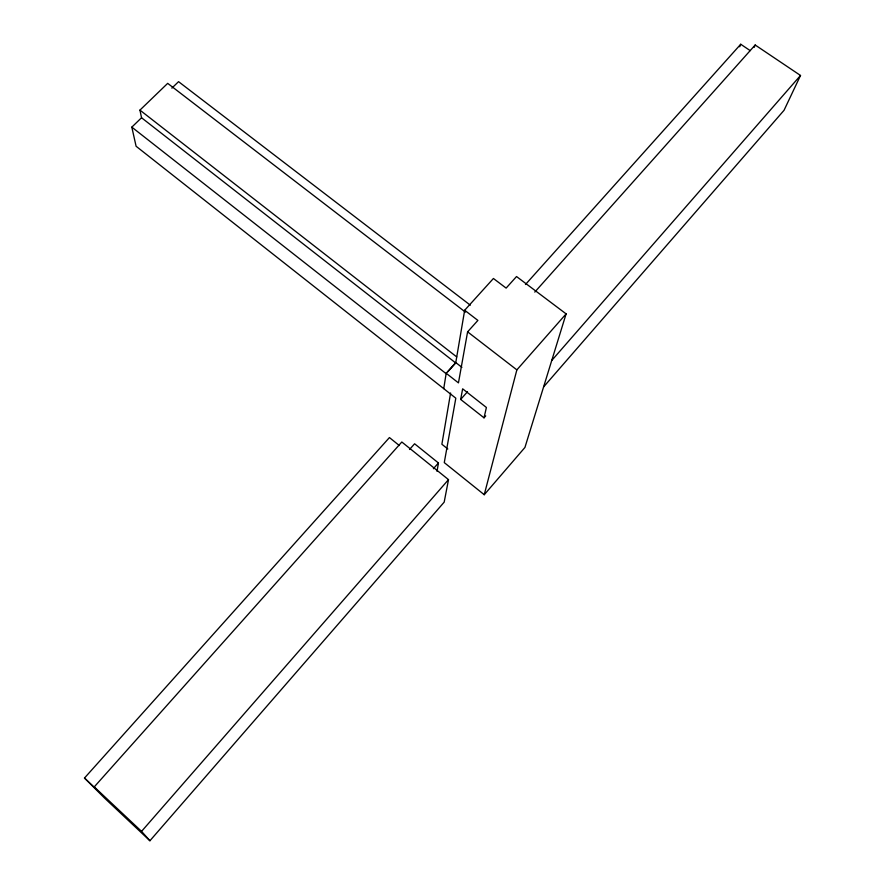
<?xml version="1.0" encoding="UTF-8"?>
<svg xmlns="http://www.w3.org/2000/svg" width="885" height="885" viewBox="0 0 885 885"><rect width="100%" height="100%" fill="white"/><g stroke="black" fill="none" stroke-linecap="round" stroke-linejoin="round"><path stroke-width="1.33" d="M461.904 367.341L455.775 362.562L446.184 373.26L443.739 388.659L455.819 398.184L444.27 462.612L484.239 494.715L524.938 447.445L566.112 313.876L516.53 276.54L506.131 288.101L493.421 278.487L464.669 310.259L455.709 362.961L447.865 371.711M437.024 471.351L438.44 462.966L414.6 443.783L409.534 449.48M450.598 392.995L441.88 444.248L447.81 448.994M464.669 310.259L477.889 320.414L467.601 331.842L458.452 382.884L446.184 373.26M460.654 399.434L462.645 388.825L486.407 407.476L484.029 417.831L460.654 399.434L467.49 391.723M84.484 778.037L96.476 789.309L94.252 786.898L401.823 442.002L448.507 479.637L444.181 502.138L149.919 840.75L104.519 798.049L84.484 778.037L389.433 437.566L399.312 445.531M484.239 494.715L516.862 369.875L566.112 313.876M739.727 46.772L740.734 44.25L750.17 50.611M754.208 47.336L755.182 45.002L800.516 75.468L784.044 110.293L543.6 386.922M551.742 360.483L800.516 75.468M149.919 840.75L141.556 831.369L448.507 479.637M433.384 468.718L438.44 462.966M484.029 417.831L485.732 415.895M534.783 292.094L755.182 45.002M525.48 284.505L740.734 44.25M171.878 88.124L178.56 81.663L470.322 305.181M443.739 388.637L136.091 146.246L131.821 127.141L141.545 117.749L139.941 110.116L167.685 83.356L465.455 312.139M467.601 331.842L516.862 369.875M139.941 110.116L456.726 356.92M141.545 117.749L455.709 362.961M131.821 127.141L446.117 373.658M94.252 786.898L141.556 831.369"/></g></svg>
